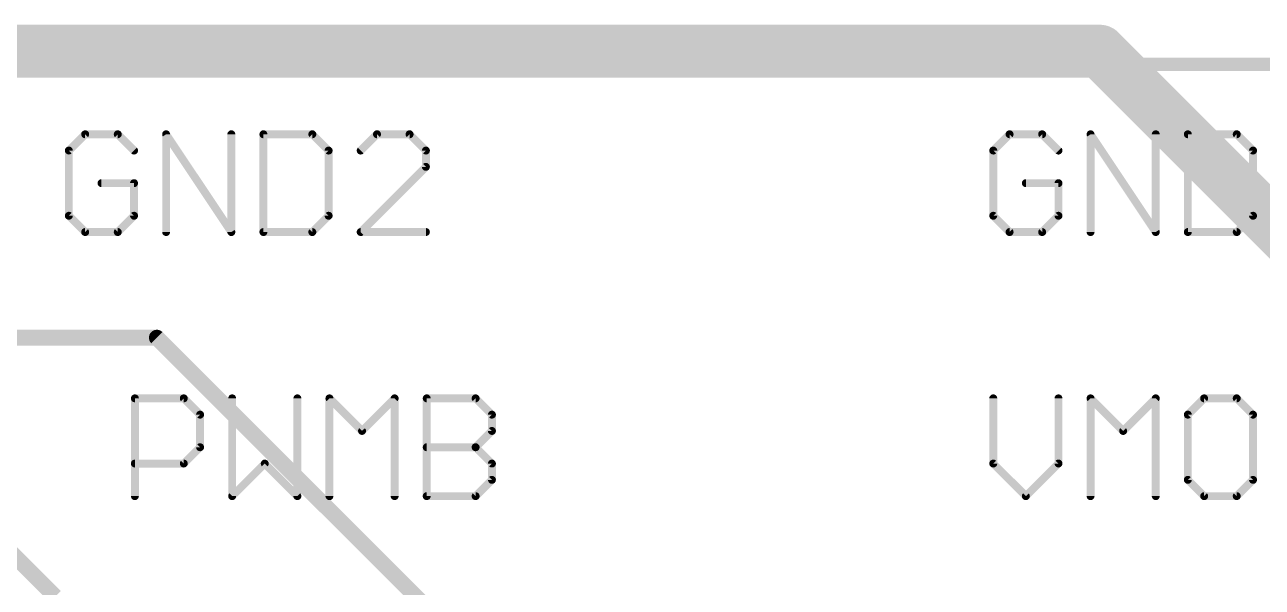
# Model space of a CAD drawing. Extents: x 0 to 101, y -4 to 80.
# Drawn here: x 72.07 to 83.97, y 24.18 to 29.59 of the extents above; entities that cross this region are included whole.
import ezdxf

# ---------------------------------------------------------------- set-up
doc = ezdxf.new("R2010")
doc.units = 0
doc.layers.add('1', color=14, linetype='CONTINUOUS')
doc.layers.add('21', color=251, linetype='CONTINUOUS')

msp = doc.modelspace()

# ---------------------------------------------------------------- linework, layer by layer
at = {"layer": '1'}
for points, const_width in [([(82.4103, 29.337), (70.5866, 29.337)], 0.508), ([(86.3219, 25.4254), (82.4103, 29.337)], 0.508), ([(73.3425, 26.5811), (70.5866, 26.5811)], 0.1524), ([(86.0552, 13.8684), (73.3425, 26.5811)], 0.1524), ([(71.12, 25.3365), (72.3646, 24.0919)], 0.1524)]:
    msp.add_lwpolyline(points, dxfattribs=dict(at, const_width=const_width))
for points, const_width in [([(82.5001, 29.4268, 1), (82.3205, 29.2472)], 0.254), ([(82.4103, 29.21, 1), (82.4103, 29.464)], 0.254), ([(73.3694, 26.608, 1), (73.3156, 26.5542)], 0.0762), ([(73.3425, 26.543, 1), (73.3425, 26.6192)], 0.0762)]:
    msp.add_lwpolyline(points, format="xyb", dxfattribs=dict(at, const_width=const_width))
at = {"layer": '21'}
for points, const_width in [([(69.85, 29.21), (87.63, 29.21)], 0.127), ([(72.6528, 28.5377), (72.496, 28.3809)], 0.0762), ([(72.9663, 28.5377), (72.6528, 28.5377)], 0.0762), ([(73.1231, 28.3809), (72.9663, 28.5377)], 0.0762), ([(73.4315, 27.5971), (73.4315, 28.5377)], 0.0762), ([(73.4315, 28.5377), (74.0586, 27.5971)], 0.0762), ([(74.0586, 27.5971), (74.0586, 28.5377)], 0.0762), ([(74.3671, 28.5377), (74.3671, 27.5971)], 0.0762), ([(74.8374, 28.5377), (74.3671, 28.5377)], 0.0762), ([(74.9941, 28.3809), (74.8374, 28.5377)], 0.0762), ([(75.4593, 28.5377), (75.3026, 28.3809)], 0.0762), ([(75.7729, 28.5377), (75.4593, 28.5377)], 0.0762), ([(75.9296, 28.3809), (75.7729, 28.5377)], 0.0762), ([(81.5428, 28.5377), (81.386, 28.3809)], 0.0762), ([(81.8563, 28.5377), (81.5428, 28.5377)], 0.0762), ([(82.0131, 28.3809), (81.8563, 28.5377)], 0.0762), ([(82.3215, 27.5971), (82.3215, 28.5377)], 0.0762), ([(82.3215, 28.5377), (82.9486, 27.5971)], 0.0762), ([(82.9486, 27.5971), (82.9486, 28.5377)], 0.0762), ([(83.2571, 28.5377), (83.2571, 27.5971)], 0.0762), ([(83.7274, 28.5377), (83.2571, 28.5377)], 0.0762), ([(83.8841, 28.3809), (83.7274, 28.5377)], 0.0762), ([(72.496, 28.3809), (72.496, 27.7539)], 0.0762), ([(74.9941, 27.7539), (74.9941, 28.3809)], 0.0762), ([(75.9296, 28.2242), (75.9296, 28.3809)], 0.0762), ([(81.386, 28.3809), (81.386, 27.7539)], 0.0762), ([(83.8841, 27.7539), (83.8841, 28.3809)], 0.0762), ([(75.3026, 27.5971), (75.9296, 28.2242)], 0.0762), ([(73.1231, 28.0674), (72.8096, 28.0674)], 0.0762), ([(73.1231, 27.7539), (73.1231, 28.0674)], 0.0762), ([(82.0131, 28.0674), (81.6996, 28.0674)], 0.0762), ([(82.0131, 27.7539), (82.0131, 28.0674)], 0.0762), ([(72.496, 27.7539), (72.6528, 27.5971)], 0.0762), ([(72.9663, 27.5971), (73.1231, 27.7539)], 0.0762), ([(74.8374, 27.5971), (74.9941, 27.7539)], 0.0762), ([(81.386, 27.7539), (81.5428, 27.5971)], 0.0762), ([(81.8563, 27.5971), (82.0131, 27.7539)], 0.0762), ([(83.7274, 27.5971), (83.8841, 27.7539)], 0.0762), ([(72.6528, 27.5971), (72.9663, 27.5971)], 0.0762), ([(74.3671, 27.5971), (74.8374, 27.5971)], 0.0762), ([(75.9296, 27.5971), (75.3026, 27.5971)], 0.0762), ([(81.5428, 27.5971), (81.8563, 27.5971)], 0.0762), ([(83.2571, 27.5971), (83.7274, 27.5971)], 0.0762), ([(73.131, 25.0571), (73.131, 25.9977)], 0.0762), ([(73.131, 25.9977), (73.6013, 25.9977)], 0.0762), ([(73.6013, 25.9977), (73.7581, 25.8409)], 0.0762), ([(74.0665, 25.9977), (74.0665, 25.0571)], 0.0762), ([(74.6936, 25.0571), (74.6936, 25.9977)], 0.0762), ([(75.0021, 25.0571), (75.0021, 25.9977)], 0.0762), ([(75.0021, 25.9977), (75.3156, 25.6842)], 0.0762), ([(75.3156, 25.6842), (75.6291, 25.9977)], 0.0762), ([(75.6291, 25.9977), (75.6291, 25.0571)], 0.0762), ([(75.9376, 25.0571), (75.9376, 25.9977)], 0.0762), ([(75.9376, 25.9977), (76.4079, 25.9977)], 0.0762), ([(76.4079, 25.9977), (76.5646, 25.8409)], 0.0762), ([(81.386, 25.9977), (81.386, 25.3706)], 0.0762), ([(82.0131, 25.3706), (82.0131, 25.9977)], 0.0762), ([(82.3215, 25.0571), (82.3215, 25.9977)], 0.0762), ([(82.3215, 25.9977), (82.6351, 25.6842)], 0.0762), ([(82.6351, 25.6842), (82.9486, 25.9977)], 0.0762), ([(82.9486, 25.9977), (82.9486, 25.0571)], 0.0762), ([(83.4138, 25.9977), (83.2571, 25.8409)], 0.0762), ([(83.7274, 25.9977), (83.4138, 25.9977)], 0.0762), ([(83.8841, 25.8409), (83.7274, 25.9977)], 0.0762), ([(73.7581, 25.8409), (73.7581, 25.5274)], 0.0762), ([(76.5646, 25.8409), (76.5646, 25.6842)], 0.0762), ([(83.2571, 25.8409), (83.2571, 25.2139)], 0.0762), ([(83.8841, 25.2139), (83.8841, 25.8409)], 0.0762), ([(76.5646, 25.6842), (76.4079, 25.5274)], 0.0762), ([(73.7581, 25.5274), (73.6013, 25.3706)], 0.0762), ([(75.9376, 25.5274), (76.4079, 25.5274)], 0.0762), ([(76.4079, 25.5274), (76.5646, 25.3706)], 0.0762), ([(73.6013, 25.3706), (73.131, 25.3706)], 0.0762), ([(74.0665, 25.0571), (74.3801, 25.3706)], 0.0762), ([(74.3801, 25.3706), (74.6936, 25.0571)], 0.0762), ([(76.5646, 25.3706), (76.5646, 25.2139)], 0.0762), ([(81.386, 25.3706), (81.6996, 25.0571)], 0.0762), ([(81.6996, 25.0571), (82.0131, 25.3706)], 0.0762), ([(76.5646, 25.2139), (76.4079, 25.0571)], 0.0762), ([(83.2571, 25.2139), (83.4138, 25.0571)], 0.0762), ([(83.7274, 25.0571), (83.8841, 25.2139)], 0.0762), ([(76.4079, 25.0571), (75.9376, 25.0571)], 0.0762), ([(83.4138, 25.0571), (83.7274, 25.0571)], 0.0762)]:
    msp.add_lwpolyline(points, dxfattribs=dict(at, const_width=const_width))
at = {"layer": '21', "const_width": 0.0381}
for points in [[(72.6528, 28.5568, 1), (72.6528, 28.5187)], [(72.6663, 28.5242, 1), (72.6393, 28.5512)], [(72.9798, 28.5512, 1), (72.9529, 28.5242)], [(72.9663, 28.5187, 1), (72.9663, 28.5568)], [(73.4474, 28.5483, 1), (73.4157, 28.5271)], [(73.4506, 28.5377, 1), (73.4125, 28.5377)], [(74.0777, 28.5377, 1), (74.0396, 28.5377)], [(74.3861, 28.5377, 1), (74.348, 28.5377)], [(74.3671, 28.5568, 1), (74.3671, 28.5187)], [(74.8508, 28.5512, 1), (74.8239, 28.5242)], [(74.8374, 28.5187, 1), (74.8374, 28.5568)], [(75.4593, 28.5568, 1), (75.4593, 28.5187)], [(75.4728, 28.5242, 1), (75.4459, 28.5512)], [(75.7863, 28.5512, 1), (75.7594, 28.5242)], [(75.7729, 28.5187, 1), (75.7729, 28.5568)], [(81.5428, 28.5568, 1), (81.5428, 28.5187)], [(81.5563, 28.5242, 1), (81.5293, 28.5512)], [(81.8698, 28.5512, 1), (81.8429, 28.5242)], [(81.8563, 28.5187, 1), (81.8563, 28.5568)], [(82.3374, 28.5483, 1), (82.3057, 28.5271)], [(82.3406, 28.5377, 1), (82.3025, 28.5377)], [(82.9677, 28.5377, 1), (82.9296, 28.5377)], [(83.2761, 28.5377, 1), (83.238, 28.5377)], [(83.2571, 28.5568, 1), (83.2571, 28.5187)], [(83.7408, 28.5512, 1), (83.7139, 28.5242)], [(83.7274, 28.5187, 1), (83.7274, 28.5568)], [(72.5151, 28.3809, 1), (72.477, 28.3809)], [(72.4826, 28.3944, 1), (72.5095, 28.3675)], [(73.1096, 28.3675, 1), (73.1366, 28.3944)], [(75.0132, 28.3809, 1), (74.9751, 28.3809)], [(74.9807, 28.3675, 1), (75.0076, 28.3944)], [(75.2891, 28.3944, 1), (75.316, 28.3675)], [(75.9487, 28.3809, 1), (75.9106, 28.3809)], [(75.9162, 28.3675, 1), (75.9431, 28.3944)], [(81.4051, 28.3809, 1), (81.367, 28.3809)], [(81.3726, 28.3944, 1), (81.3995, 28.3675)], [(81.9996, 28.3675, 1), (82.0266, 28.3944)], [(83.9032, 28.3809, 1), (83.8651, 28.3809)], [(83.8707, 28.3675, 1), (83.8976, 28.3944)], [(75.9106, 28.2242, 1), (75.9487, 28.2242)], [(75.9431, 28.2107, 1), (75.9162, 28.2376)], [(72.8096, 28.0865, 1), (72.8096, 28.0484)], [(73.1421, 28.0674, 1), (73.104, 28.0674)], [(73.1231, 28.0484, 1), (73.1231, 28.0865)], [(81.6996, 28.0865, 1), (81.6996, 28.0484)], [(82.0321, 28.0674, 1), (81.994, 28.0674)], [(82.0131, 28.0484, 1), (82.0131, 28.0865)], [(72.5095, 27.7673, 1), (72.4826, 27.7404)], [(72.477, 27.7539, 1), (72.5151, 27.7539)], [(73.104, 27.7539, 1), (73.1421, 27.7539)], [(73.1366, 27.7404, 1), (73.1096, 27.7673)], [(74.9751, 27.7539, 1), (75.0132, 27.7539)], [(75.0076, 27.7404, 1), (74.9807, 27.7673)], [(81.3995, 27.7673, 1), (81.3726, 27.7404)], [(81.367, 27.7539, 1), (81.4051, 27.7539)], [(81.994, 27.7539, 1), (82.0321, 27.7539)], [(82.0266, 27.7404, 1), (81.9996, 27.7673)], [(83.8651, 27.7539, 1), (83.9032, 27.7539)], [(83.8976, 27.7404, 1), (83.8707, 27.7673)], [(72.6528, 27.6162, 1), (72.6528, 27.5781)], [(72.6393, 27.5836, 1), (72.6663, 27.6106)], [(72.9529, 27.6106, 1), (72.9798, 27.5836)], [(72.9663, 27.5781, 1), (72.9663, 27.6162)], [(73.4125, 27.5971, 1), (73.4506, 27.5971)], [(74.0396, 27.5971, 1), (74.0777, 27.5971)], [(74.0428, 27.5865, 1), (74.0745, 27.6077)], [(74.3671, 27.6162, 1), (74.3671, 27.5781)], [(74.348, 27.5971, 1), (74.3861, 27.5971)], [(74.8239, 27.6106, 1), (74.8508, 27.5836)], [(74.8374, 27.5781, 1), (74.8374, 27.6162)], [(75.2891, 27.6106, 1), (75.316, 27.5836)], [(75.3026, 27.6162, 1), (75.3026, 27.5781)], [(75.9296, 27.5781, 1), (75.9296, 27.6162)], [(81.5428, 27.6162, 1), (81.5428, 27.5781)], [(81.5293, 27.5836, 1), (81.5563, 27.6106)], [(81.8429, 27.6106, 1), (81.8698, 27.5836)], [(81.8563, 27.5781, 1), (81.8563, 27.6162)], [(82.3025, 27.5971, 1), (82.3406, 27.5971)], [(82.9296, 27.5971, 1), (82.9677, 27.5971)], [(82.9328, 27.5865, 1), (82.9645, 27.6077)], [(83.2571, 27.6162, 1), (83.2571, 27.5781)], [(83.238, 27.5971, 1), (83.2761, 27.5971)], [(83.7139, 27.6106, 1), (83.7408, 27.5836)], [(83.7274, 27.5781, 1), (83.7274, 27.6162)], [(73.131, 26.0168, 1), (73.131, 25.9787)], [(73.1501, 25.9977, 1), (73.112, 25.9977)], [(73.6148, 26.0112, 1), (73.5879, 25.9842)], [(73.6013, 25.9787, 1), (73.6013, 26.0168)], [(74.0856, 25.9977, 1), (74.0475, 25.9977)], [(74.7127, 25.9977, 1), (74.6746, 25.9977)], [(75.0155, 26.0112, 1), (74.9886, 25.9842)], [(75.0211, 25.9977, 1), (74.983, 25.9977)], [(75.6482, 25.9977, 1), (75.6101, 25.9977)], [(75.6426, 25.9842, 1), (75.6157, 26.0112)], [(75.9566, 25.9977, 1), (75.9185, 25.9977)], [(75.9376, 26.0168, 1), (75.9376, 25.9787)], [(76.4213, 26.0112, 1), (76.3944, 25.9842)], [(76.4079, 25.9787, 1), (76.4079, 26.0168)], [(81.4051, 25.9977, 1), (81.367, 25.9977)], [(82.0321, 25.9977, 1), (81.994, 25.9977)], [(82.335, 26.0112, 1), (82.3081, 25.9842)], [(82.3406, 25.9977, 1), (82.3025, 25.9977)], [(82.9677, 25.9977, 1), (82.9296, 25.9977)], [(82.9621, 25.9842, 1), (82.9351, 26.0112)], [(83.4138, 26.0168, 1), (83.4138, 25.9787)], [(83.4273, 25.9842, 1), (83.4004, 26.0112)], [(83.7408, 26.0112, 1), (83.7139, 25.9842)], [(83.7274, 25.9787, 1), (83.7274, 26.0168)], [(73.7771, 25.8409, 1), (73.739, 25.8409)], [(73.7446, 25.8275, 1), (73.7716, 25.8544)], [(76.5837, 25.8409, 1), (76.5456, 25.8409)], [(76.5512, 25.8275, 1), (76.5781, 25.8544)], [(83.2761, 25.8409, 1), (83.238, 25.8409)], [(83.2436, 25.8544, 1), (83.2705, 25.8275)], [(83.9032, 25.8409, 1), (83.8651, 25.8409)], [(83.8707, 25.8275, 1), (83.8976, 25.8544)], [(75.3021, 25.6976, 1), (75.3291, 25.6707)], [(75.3021, 25.6707, 1), (75.3291, 25.6976)], [(76.5781, 25.6707, 1), (76.5512, 25.6976)], [(82.6216, 25.6976, 1), (82.6485, 25.6707)], [(82.6216, 25.6707, 1), (82.6485, 25.6976)], [(76.5456, 25.6842, 1), (76.5837, 25.6842)], [(73.739, 25.5274, 1), (73.7771, 25.5274)], [(73.7716, 25.5139, 1), (73.7446, 25.5409)], [(75.9376, 25.5465, 1), (75.9376, 25.5084)], [(76.4213, 25.5409, 1), (76.3944, 25.5139)], [(76.3944, 25.5409, 1), (76.4213, 25.5139)], [(76.4079, 25.5084, 1), (76.4079, 25.5465)], [(73.131, 25.3897, 1), (73.131, 25.3516)], [(73.5879, 25.3841, 1), (73.6148, 25.3572)], [(73.6013, 25.3516, 1), (73.6013, 25.3897)], [(74.3935, 25.3841, 1), (74.3666, 25.3572)], [(74.3935, 25.3572, 1), (74.3666, 25.3841)], [(76.5837, 25.3706, 1), (76.5456, 25.3706)], [(76.5512, 25.3572, 1), (76.5781, 25.3841)], [(81.3995, 25.3841, 1), (81.3726, 25.3572)], [(81.367, 25.3706, 1), (81.4051, 25.3706)], [(81.994, 25.3706, 1), (82.0321, 25.3706)], [(82.0266, 25.3572, 1), (81.9996, 25.3841)], [(76.5456, 25.2139, 1), (76.5837, 25.2139)], [(76.5781, 25.2004, 1), (76.5512, 25.2273)], [(83.2705, 25.2273, 1), (83.2436, 25.2004)], [(83.238, 25.2139, 1), (83.2761, 25.2139)], [(83.8651, 25.2139, 1), (83.9032, 25.2139)], [(83.8976, 25.2004, 1), (83.8707, 25.2273)], [(73.112, 25.0571, 1), (73.1501, 25.0571)], [(74.0531, 25.0706, 1), (74.08, 25.0436)], [(74.0475, 25.0571, 1), (74.0856, 25.0571)], [(74.6746, 25.0571, 1), (74.7127, 25.0571)], [(74.6801, 25.0436, 1), (74.7071, 25.0706)], [(74.983, 25.0571, 1), (75.0211, 25.0571)], [(75.6101, 25.0571, 1), (75.6482, 25.0571)], [(75.9376, 25.0762, 1), (75.9376, 25.0381)], [(75.9185, 25.0571, 1), (75.9566, 25.0571)], [(76.3944, 25.0706, 1), (76.4213, 25.0436)], [(76.4079, 25.0381, 1), (76.4079, 25.0762)], [(81.6861, 25.0706, 1), (81.713, 25.0436)], [(81.6861, 25.0436, 1), (81.713, 25.0706)], [(82.3025, 25.0571, 1), (82.3406, 25.0571)], [(82.9296, 25.0571, 1), (82.9677, 25.0571)], [(83.4138, 25.0762, 1), (83.4138, 25.0381)], [(83.4004, 25.0436, 1), (83.4273, 25.0706)], [(83.7139, 25.0706, 1), (83.7408, 25.0436)], [(83.7274, 25.0381, 1), (83.7274, 25.0762)]]:
    msp.add_lwpolyline(points, format="xyb", dxfattribs=at)

doc.saveas('drawing.dxf')
